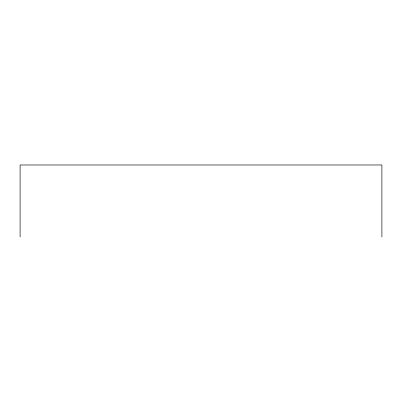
<?xml version="1.0" encoding="UTF-8"?>
<svg xmlns="http://www.w3.org/2000/svg" width="402" height="402" viewBox="0 0 402 402"><rect width="100%" height="100%" fill="white"/><g stroke="black" fill="none" stroke-linecap="round" stroke-linejoin="round"><path stroke-width="0.6" d="M381.9 237.019L381.9 164.981L20.1 164.981L20.1 237.019"/></g></svg>
